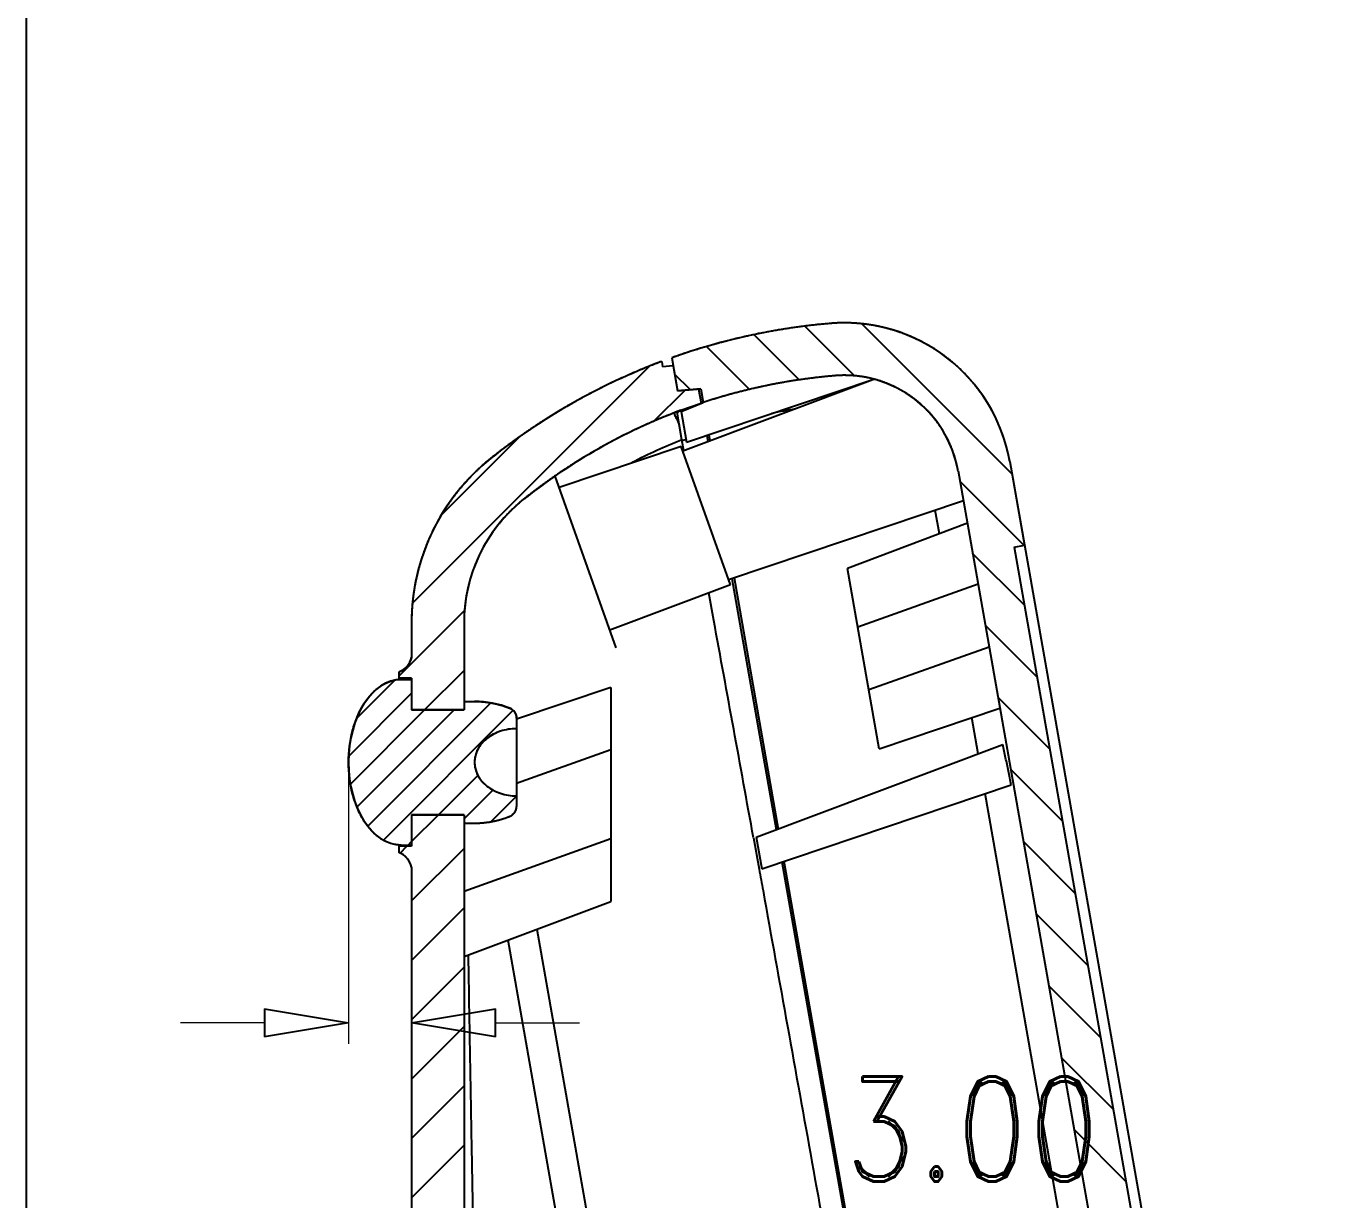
# Model space of a CAD drawing. Header units: millimetres. Extents: x -2947 to 97, y -3022 to 322.
# Drawn here: x -2052.6 to -1990.4, y -2284.8 to -2228.8 of the extents above; entities that cross this region are included whole.
import ezdxf
from ezdxf.enums import TextEntityAlignment as Align

# ---------------------------------------------------------------- set-up
doc = ezdxf.new("R2010")
doc.units = ezdxf.units.MM
doc.layers.get('0').update_dxf_attribs({"linetype": 'CONTINUOUS'})
doc.layers.get('Defpoints').update_dxf_attribs({"linetype": 'CONTINUOUS'})
doc.layers.add('dim', color=3, linetype='CONTINUOUS', lineweight=9)
doc.styles.add('LongTou', font='romand.shx', dxfattribs={"width": 0.8, "bigfont": 'whgdtxt.shx'})

msp = doc.modelspace()

# ---------------------------------------------------------------- linework, layer by layer
at = {"linetype": 'Continuous'}
for p, q in [((-2013.141, -2245.491), (-2015.497, -2243.136)), ((-2005.628, -2250.176), (-2012.8, -2243.004)), ((-2015.765, -2245.696), (-2017.92, -2243.541)), ((-2018.138, -2246.152), (-2020.181, -2244.108)), ((-2034.188, -2256.341), (-2022.891, -2245.044)), ((-2020.945, -2246.173), (-2021.698, -2245.42)), ((-2022.683, -2247.664), (-2021.215, -2246.196)), ((-2032.862, -2252.187), (-2029.087, -2248.411)), ((-2005.049, -2253.584), (-2008.105, -2250.528)), ((-2005.034, -2256.428), (-2007.499, -2253.962)), ((-2034.83, -2259.811), (-2031.709, -2256.691)), ((-2004.428, -2259.861), (-2006.894, -2257.396)), ((-2036.853, -2261.834), (-2035.021, -2260.002)), ((-2033.607, -2261.416), (-2031.73, -2259.54)), ((-2037.223, -2263.618), (-2034.23, -2260.626)), ((-2036.32, -2266.958), (-2030.447, -2261.085)), ((-2003.823, -2263.295), (-2006.288, -2260.83)), ((-2037.142, -2264.952), (-2033.607, -2261.416)), ((-2036.83, -2266.054), (-2032.192, -2261.416)), ((-2035.574, -2267.626), (-2029.388, -2261.441)), ((-2003.217, -2266.729), (-2005.683, -2264.264)), ((-2032.95, -2266.416), (-2031.072, -2264.539)), ((-2031.73, -2266.611), (-2030.357, -2265.238)), ((-2030.454, -2266.749), (-2029.23, -2265.525)), ((-2034.23, -2267.697), (-2032.95, -2266.416)), ((-2034.774, -2268.241), (-2034.45, -2267.916)), ((-2034.397, -2267.863), (-2034.23, -2267.697)), ((-2034.23, -2270.525), (-2031.73, -2268.025)), ((-2002.612, -2270.163), (-2005.077, -2267.698)), ((-2034.23, -2273.354), (-2031.73, -2270.854)), ((-2002.006, -2273.597), (-2004.472, -2271.132)), ((-2034.23, -2276.182), (-2031.73, -2273.682)), ((-2001.401, -2277.031), (-2003.866, -2274.565)), ((-2034.23, -2279.01), (-2031.73, -2276.51)), ((-2000.795, -2280.465), (-2003.261, -2277.999)), ((-2034.23, -2281.839), (-2031.73, -2279.339)), ((-2000.19, -2283.899), (-2002.655, -2281.433)), ((-2034.23, -2284.667), (-2031.73, -2282.167))]:
    msp.add_line(p, q, dxfattribs=at)
at = {"color": 7}
for p, q in [((-2022.312, -2244.819), (-2022.267, -2245.076)), ((-2022.312, -2244.819), (-2022.267, -2245.076)), ((-2021.767, -2245.032), (-2022.267, -2245.076)), ((-2021.767, -2245.032), (-2022.267, -2245.076)), ((-2021.835, -2244.644), (-2021.556, -2246.226)), ((-2021.835, -2244.644), (-2021.556, -2246.226)), ((-2021.767, -2245.032), (-2021.556, -2246.226)), ((-2012.249, -2245.691), (-2021.308, -2249.1)), ((-2021.126, -2248.663), (-2012.213, -2245.66)), ((-2012.175, -2245.663), (-2012.207, -2245.676)), ((-2020.456, -2246.13), (-2021.556, -2246.226)), ((-2021.556, -2246.226), (-2020.456, -2246.13)), ((-2020.556, -2246.139), (-2021.556, -2246.226)), ((-2020.556, -2246.139), (-2020.439, -2246.804)), ((-2020.556, -2246.139), (-2020.439, -2246.804)), ((-2020.456, -2246.13), (-2020.342, -2246.775)), ((-2020.456, -2246.13), (-2020.342, -2246.775)), ((-2013.927, -2246.238), (-2013.919, -2246.32)), ((-2021.394, -2247.145), (-2020.439, -2246.804)), ((-2021.394, -2247.145), (-2020.439, -2246.804)), ((-2021.383, -2247.209), (-2020.342, -2246.775)), ((-2021.348, -2248.559), (-2021.579, -2247.25)), ((-2021.383, -2247.209), (-2021.126, -2248.663)), ((-2020.072, -2248.308), (-2020.018, -2248.614)), ((-2021.392, -2248.864), (-2027.2, -2250.821)), ((-2019.042, -2255.458), (-2021.392, -2248.864)), ((-2021.256, -2249.08), (-2021.348, -2248.559)), ((-2021.343, -2248.585), (-2021.152, -2248.517)), ((-2020.168, -2248.341), (-2020.113, -2248.65)), ((-2008.193, -2250.025), (-1995.517, -2321.916)), ((-2008.193, -2250.025), (-1992.895, -2336.788)), ((-2005.731, -2249.591), (-2005.028, -2253.58)), ((-2005.731, -2249.591), (-1990.433, -2336.353)), ((-2024.478, -2258.457), (-2027.394, -2250.277)), ((-2007.941, -2251.454), (-2019.126, -2255.223)), ((-2009.08, -2253.028), (-2009.278, -2251.905)), ((-2007.752, -2252.528), (-2013.465, -2254.678)), ((-2005.52, -2253.667), (-2005.028, -2253.58)), ((-2005.52, -2253.667), (-2005.028, -2253.58)), ((-2005.52, -2253.667), (-1993.486, -2321.916)), ((-2005.52, -2253.667), (-1991.628, -2332.451)), ((-2018.868, -2255.136), (-2016.759, -2267.098)), ((-2011.951, -2263.268), (-2013.465, -2254.678)), ((-2019.042, -2255.458), (-2024.778, -2257.616)), ((-2018.964, -2255.168), (-2016.857, -2267.115)), ((-2007.24, -2255.431), (-2012.972, -2257.475)), ((-2019.83, -2257.167), (-2020.063, -2255.842)), ((-2034.23, -2257.265), (-2034.23, -2258.916)), ((-2034.23, -2257.265), (-2034.23, -2258.916)), ((-2031.73, -2257.265), (-2031.73, -2261.416)), ((-2031.73, -2257.265), (-2031.73, -2261.416)), ((-2006.712, -2258.428), (-2012.444, -2260.472)), ((-2034.83, -2259.616), (-2034.83, -2259.916)), ((-2034.83, -2259.616), (-2034.83, -2259.98)), ((-2034.23, -2259.916), (-2034.83, -2259.916)), ((-2034.23, -2259.916), (-2034.83, -2259.916)), ((-2034.73, -2259.975), (-2034.23, -2259.966)), ((-2034.73, -2259.975), (-2034.23, -2259.966)), ((-2034.23, -2259.916), (-2034.23, -2261.416)), ((-2034.23, -2259.916), (-2034.23, -2261.416)), ((-2034.23, -2259.966), (-2034.23, -2261.416)), ((-2024.73, -2260.352), (-2029.23, -2261.868)), ((-2024.73, -2260.352), (-2024.73, -2270.544)), ((-2031.73, -2261.016), (-2031.73, -2261.416)), ((-2031.73, -2261.016), (-2031.23, -2261.016)), ((-2031.73, -2261.016), (-2031.23, -2261.016)), ((-2011.951, -2263.268), (-2006.2, -2261.331)), ((-2034.23, -2261.416), (-2031.73, -2261.416)), ((-2031.73, -2261.416), (-2034.23, -2261.416)), ((-2034.23, -2261.416), (-2031.73, -2261.416)), ((-2029.23, -2261.808), (-2029.23, -2262.316)), ((-2029.23, -2261.808), (-2029.23, -2266.024)), ((-2007.235, -2263.514), (-2007.54, -2261.782)), ((-2017.806, -2267.492), (-2006.067, -2263.075)), ((-2024.73, -2263.325), (-2029.23, -2264.929)), ((-2017.542, -2268.99), (-2005.657, -2264.986)), ((-2029.23, -2265.516), (-2029.23, -2266.024)), ((-2000.204, -2303.474), (-2006.902, -2265.405)), ((-2034.23, -2266.416), (-2031.73, -2266.416)), ((-2034.23, -2266.416), (-2034.23, -2267.866)), ((-2034.23, -2266.416), (-2034.23, -2267.916)), ((-2031.73, -2266.416), (-2034.23, -2266.416)), ((-2034.23, -2266.416), (-2031.73, -2266.416)), ((-2034.23, -2266.416), (-2034.23, -2267.916)), ((-2031.73, -2266.416), (-2031.73, -2266.816)), ((-2031.73, -2266.416), (-2031.73, -2321.916)), ((-2031.73, -2266.416), (-2031.73, -2380.416)), ((-2031.73, -2266.816), (-2031.23, -2266.816)), ((-2031.73, -2266.816), (-2031.23, -2266.816)), ((-2024.73, -2267.571), (-2031.73, -2270.067)), ((-2017.941, -2267.516), (-2017.669, -2269.013)), ((-2017.806, -2267.492), (-2017.542, -2268.99)), ((-2034.83, -2267.853), (-2034.83, -2268.216)), ((-2034.83, -2267.916), (-2034.83, -2268.216)), ((-2034.23, -2267.916), (-2034.83, -2267.916)), ((-2034.23, -2267.916), (-2034.83, -2267.916)), ((-2034.73, -2267.858), (-2034.23, -2267.866)), ((-2034.73, -2267.858), (-2034.23, -2267.866)), ((-2016.584, -2268.667), (-2009.812, -2307.069)), ((-2016.488, -2268.635), (-2009.714, -2307.052)), ((-2034.23, -2268.916), (-2034.23, -2321.916)), ((-2034.23, -2268.916), (-2034.23, -2381.416)), ((-2031.73, -2273.178), (-2024.73, -2270.544)), ((-2028.265, -2271.874), (-2016.479, -2338.86)), ((-2022.252, -2314.261), (-2029.635, -2272.39))]:
    msp.add_line(p, q, dxfattribs=at)
at = {"color": 0, "linetype": 'ByBlock', "lineweight": -2}
for p, q in [((-2041.23, -2275.67), (-2037.23, -2276.336)), ((-2041.23, -2275.67), (-2041.23, -2277.003)), ((-2034.23, -2276.336), (-2030.23, -2275.67)), ((-2030.23, -2277.003), (-2030.23, -2275.67)), ((-2037.23, -2276.336), (-2041.23, -2277.003)), ((-2030.23, -2277.003), (-2034.23, -2276.336))]:
    msp.add_line(p, q, dxfattribs=at)
at = {"color": 7}
for centre, radius, start, end in [((-2011.762, -2272.902), 30, 94.81853, 109.61958), ((-2013.61, -2250.98), 8, 10, 94.81853), ((-2011.762, -2272.902), 30, 110.58956, 128.56658), ((-2011.762, -2272.902), 27.5, 94.81853, 108.18079), ((-2013.61, -2250.98), 5.5, 10, 94.81853), ((-2011.762, -2272.902), 27.5, 110.50358, 128.56661), ((-2011.682, -2272.677), 25.95, 99.458, 101.99411), ((-2011.832, -2272.727), 25.973, 111.49073, 117.25665), ((-2024.23, -2257.265), 10, 128.56654, 180), ((-2024.23, -2257.265), 7.5, 128.56661, 180), ((-6091.271, -3005.772), 4139.691, 10.272854, 10.418457), ((-2035.204, -2258.689), 1, 291.94852, 346.84889), ((-2031.23, -2265.516), 4.5, 67.97569, 90), ((-2029.73, -2261.808), 0.5, 0, 67.97569), ((-2029.73, -2266.024), 0.5, -67.97569, 0), ((-2031.23, -2262.316), 4.5, 270, 292.02431), ((-2035.204, -2269.144), 1, 13.15111, 68.05148)]:
    msp.add_arc(centre, radius, start, end, dxfattribs=at)
for centre, major_axis, ratio, start_param, end_param in [((-2034.73, -2263.916), (0, -3.941), 0.634313, -3.141593, -1.570841), ((-2029.23, -2263.916), (-2, 0), 0.8, -1.570796, -0.00011), ((-2034.73, -2263.916), (0, -3.941), 0.634313, -1.570752, 0), ((-2029.23, -2263.916), (-2, 0), 0.8, 0.00011, 1.570796)]:
    msp.add_ellipse(centre, major_axis=major_axis, ratio=ratio, start_param=start_param, end_param=end_param, dxfattribs=at)
for points, start_tangent, end_tangent in [([(-2014.282, -2243.008), (-2014.402, -2243.019), (-2014.522, -2243.03), (-2014.643, -2243.041), (-2014.763, -2243.053), (-2014.883, -2243.065), (-2015.003, -2243.078), (-2015.124, -2243.091), (-2015.244, -2243.105), (-2015.364, -2243.119), (-2015.484, -2243.134), (-2015.604, -2243.15), (-2015.724, -2243.165), (-2015.844, -2243.181), (-2015.964, -2243.198), (-2016.084, -2243.215), (-2016.204, -2243.233), (-2016.324, -2243.251), (-2016.443, -2243.27), (-2016.563, -2243.289), (-2016.682, -2243.309), (-2016.802, -2243.329), (-2016.921, -2243.349), (-2017.041, -2243.371), (-2017.16, -2243.392), (-2017.279, -2243.414), (-2017.398, -2243.437), (-2017.517, -2243.46), (-2017.636, -2243.483), (-2017.755, -2243.507), (-2017.874, -2243.532), (-2017.993, -2243.557), (-2018.111, -2243.582), (-2018.23, -2243.608), (-2018.348, -2243.634), (-2018.466, -2243.661), (-2018.584, -2243.689), (-2018.702, -2243.716), (-2018.82, -2243.745), (-2018.938, -2243.773), (-2019.056, -2243.803), (-2019.173, -2243.832), (-2019.291, -2243.863), (-2019.408, -2243.893), (-2019.525, -2243.924), (-2019.642, -2243.956), (-2019.759, -2243.988), (-2019.876, -2244.021), (-2019.992, -2244.054), (-2020.109, -2244.087), (-2020.225, -2244.121), (-2020.341, -2244.155), (-2020.457, -2244.19), (-2020.573, -2244.225), (-2020.688, -2244.261), (-2020.804, -2244.298), (-2020.919, -2244.334), (-2021.034, -2244.371), (-2021.149, -2244.409), (-2021.264, -2244.447), (-2021.378, -2244.486), (-2021.493, -2244.525), (-2021.607, -2244.564), (-2021.721, -2244.604), (-2021.835, -2244.644)], (-0.996466, -0.084), (-0.941943, -0.335773)), ([(-2005.731, -2249.591), (-2005.739, -2249.549), (-2005.746, -2249.508), (-2005.754, -2249.466), (-2005.762, -2249.425), (-2005.771, -2249.383), (-2005.779, -2249.341), (-2005.788, -2249.299), (-2005.797, -2249.258), (-2005.807, -2249.216), (-2005.816, -2249.174), (-2005.826, -2249.132), (-2005.836, -2249.09), (-2005.847, -2249.048), (-2005.857, -2249.006), (-2005.868, -2248.964), (-2005.879, -2248.922), (-2005.89, -2248.88), (-2005.902, -2248.838), (-2005.914, -2248.796), (-2005.926, -2248.754), (-2005.938, -2248.712), (-2005.951, -2248.67), (-2005.963, -2248.628), (-2005.977, -2248.586), (-2005.99, -2248.543), (-2006.003, -2248.501), (-2006.017, -2248.459), (-2006.031, -2248.417), (-2006.046, -2248.375), (-2006.06, -2248.333), (-2006.075, -2248.291), (-2006.09, -2248.249), (-2006.106, -2248.207), (-2006.121, -2248.165), (-2006.137, -2248.123), (-2006.154, -2248.081), (-2006.17, -2248.039), (-2006.187, -2247.997), (-2006.204, -2247.955), (-2006.221, -2247.914), (-2006.238, -2247.872), (-2006.256, -2247.83), (-2006.274, -2247.788), (-2006.292, -2247.747), (-2006.311, -2247.705), (-2006.33, -2247.663), (-2006.349, -2247.622), (-2006.368, -2247.58), (-2006.388, -2247.539), (-2006.408, -2247.498), (-2006.428, -2247.456), (-2006.448, -2247.415), (-2006.469, -2247.374), (-2006.49, -2247.333), (-2006.511, -2247.292), (-2006.532, -2247.251), (-2006.554, -2247.21), (-2006.576, -2247.169), (-2006.598, -2247.128), (-2006.621, -2247.087), (-2006.643, -2247.047), (-2006.667, -2247.006), (-2006.69, -2246.966), (-2006.713, -2246.926), (-2006.737, -2246.885), (-2006.761, -2246.845), (-2006.786, -2246.805), (-2006.81, -2246.765), (-2006.835, -2246.725), (-2006.86, -2246.686), (-2006.886, -2246.646), (-2006.911, -2246.606), (-2006.937, -2246.567), (-2006.963, -2246.528), (-2006.99, -2246.489), (-2007.016, -2246.449), (-2007.043, -2246.411), (-2007.07, -2246.372), (-2007.098, -2246.333), (-2007.126, -2246.294), (-2007.154, -2246.256), (-2007.182, -2246.218), (-2007.21, -2246.18), (-2007.239, -2246.142), (-2007.268, -2246.104), (-2007.297, -2246.066), (-2007.326, -2246.028), (-2007.356, -2245.991), (-2007.386, -2245.954), (-2007.416, -2245.917), (-2007.447, -2245.88), (-2007.477, -2245.843), (-2007.508, -2245.806), (-2007.539, -2245.77), (-2007.571, -2245.733), (-2007.602, -2245.697), (-2007.634, -2245.661), (-2007.666, -2245.625), (-2007.699, -2245.59), (-2007.731, -2245.554), (-2007.764, -2245.519), (-2007.797, -2245.484), (-2007.83, -2245.449), (-2007.864, -2245.414), (-2007.897, -2245.38), (-2007.931, -2245.345), (-2007.965, -2245.311), (-2008, -2245.277), (-2008.034, -2245.243), (-2008.069, -2245.21), (-2008.104, -2245.176), (-2008.139, -2245.143), (-2008.175, -2245.11), (-2008.21, -2245.077), (-2008.246, -2245.045), (-2008.282, -2245.012), (-2008.318, -2244.98), (-2008.355, -2244.948), (-2008.391, -2244.917), (-2008.428, -2244.885), (-2008.465, -2244.854), (-2008.502, -2244.823), (-2008.54, -2244.792), (-2008.577, -2244.761), (-2008.615, -2244.731), (-2008.653, -2244.701), (-2008.691, -2244.671), (-2008.73, -2244.641), (-2008.768, -2244.612), (-2008.807, -2244.582), (-2008.846, -2244.553), (-2008.885, -2244.525), (-2008.924, -2244.496), (-2008.963, -2244.468), (-2009.003, -2244.44), (-2009.043, -2244.412), (-2009.082, -2244.384), (-2009.122, -2244.357), (-2009.163, -2244.33), (-2009.203, -2244.303), (-2009.244, -2244.277), (-2009.284, -2244.25), (-2009.325, -2244.224), (-2009.366, -2244.199), (-2009.407, -2244.173), (-2009.448, -2244.148), (-2009.49, -2244.123), (-2009.531, -2244.098), (-2009.573, -2244.073), (-2009.614, -2244.049), (-2009.656, -2244.025), (-2009.698, -2244.002), (-2009.741, -2243.978), (-2009.783, -2243.955), (-2009.825, -2243.932), (-2009.868, -2243.909), (-2009.91, -2243.887), (-2009.953, -2243.865), (-2009.996, -2243.843), (-2010.039, -2243.821), (-2010.082, -2243.8), (-2010.125, -2243.779), (-2010.168, -2243.758), (-2010.212, -2243.738), (-2010.255, -2243.718), (-2010.299, -2243.698), (-2010.342, -2243.678), (-2010.386, -2243.659), (-2010.43, -2243.639), (-2010.473, -2243.621), (-2010.517, -2243.602), (-2010.561, -2243.584), (-2010.606, -2243.566), (-2010.65, -2243.548), (-2010.694, -2243.53), (-2010.738, -2243.513), (-2010.783, -2243.496), (-2010.827, -2243.48), (-2010.871, -2243.463), (-2010.916, -2243.447), (-2010.961, -2243.432), (-2011.005, -2243.416), (-2011.05, -2243.401), (-2011.095, -2243.386), (-2011.139, -2243.371), (-2011.184, -2243.357), (-2011.229, -2243.343), (-2011.274, -2243.329), (-2011.319, -2243.315), (-2011.364, -2243.302), (-2011.409, -2243.289), (-2011.454, -2243.276), (-2011.499, -2243.264), (-2011.544, -2243.252), (-2011.589, -2243.24), (-2011.634, -2243.228), (-2011.679, -2243.217), (-2011.724, -2243.206), (-2011.769, -2243.195), (-2011.814, -2243.184), (-2011.859, -2243.174), (-2011.905, -2243.164), (-2011.95, -2243.154), (-2011.995, -2243.145), (-2012.04, -2243.136), (-2012.085, -2243.127), (-2012.13, -2243.118), (-2012.175, -2243.11), (-2012.22, -2243.102), (-2012.265, -2243.094), (-2012.31, -2243.086), (-2012.355, -2243.079), (-2012.4, -2243.072), (-2012.445, -2243.065), (-2012.49, -2243.059), (-2012.535, -2243.053), (-2012.58, -2243.047), (-2012.625, -2243.041), (-2012.669, -2243.036), (-2012.714, -2243.03), (-2012.759, -2243.026), (-2012.803, -2243.021), (-2012.848, -2243.017), (-2012.893, -2243.012), (-2012.937, -2243.009), (-2012.982, -2243.005), (-2013.026, -2243.002), (-2013.07, -2242.998), (-2013.115, -2242.996), (-2013.159, -2242.993), (-2013.203, -2242.991), (-2013.247, -2242.988), (-2013.291, -2242.987), (-2013.335, -2242.985), (-2013.379, -2242.984), (-2013.423, -2242.982), (-2013.467, -2242.981), (-2013.51, -2242.981), (-2013.554, -2242.98), (-2013.597, -2242.98), (-2013.641, -2242.98), (-2013.684, -2242.981), (-2013.727, -2242.981), (-2013.771, -2242.982), (-2013.814, -2242.983), (-2013.857, -2242.984), (-2013.9, -2242.985), (-2013.942, -2242.987), (-2013.985, -2242.989), (-2014.028, -2242.991), (-2014.07, -2242.993), (-2014.113, -2242.996), (-2014.155, -2242.999), (-2014.198, -2243.002), (-2014.24, -2243.005), (-2014.282, -2243.008)], (-0.173648, 0.984808), (-0.996466, -0.084)), ([(-2022.312, -2244.819), (-2022.449, -2244.871), (-2022.586, -2244.923), (-2022.722, -2244.976), (-2022.859, -2245.03), (-2022.995, -2245.085), (-2023.131, -2245.14), (-2023.267, -2245.196), (-2023.402, -2245.253), (-2023.537, -2245.31), (-2023.672, -2245.368), (-2023.807, -2245.427), (-2023.941, -2245.486), (-2024.076, -2245.546), (-2024.21, -2245.607), (-2024.343, -2245.668), (-2024.477, -2245.73), (-2024.61, -2245.793), (-2024.743, -2245.856), (-2024.875, -2245.92), (-2025.008, -2245.985), (-2025.14, -2246.05), (-2025.271, -2246.116), (-2025.403, -2246.183), (-2025.534, -2246.25), (-2025.664, -2246.318), (-2025.795, -2246.387), (-2025.925, -2246.456), (-2026.055, -2246.526), (-2026.184, -2246.597), (-2026.313, -2246.668), (-2026.442, -2246.739), (-2026.57, -2246.812), (-2026.698, -2246.885), (-2026.826, -2246.959), (-2026.953, -2247.033), (-2027.08, -2247.108), (-2027.206, -2247.183), (-2027.332, -2247.26), (-2027.458, -2247.336), (-2027.584, -2247.414), (-2027.709, -2247.492), (-2027.833, -2247.57), (-2027.957, -2247.65), (-2028.081, -2247.729), (-2028.204, -2247.81), (-2028.327, -2247.891), (-2028.45, -2247.972), (-2028.572, -2248.055), (-2028.694, -2248.137), (-2028.815, -2248.221), (-2028.936, -2248.305), (-2029.056, -2248.389), (-2029.176, -2248.474), (-2029.295, -2248.56), (-2029.414, -2248.646), (-2029.533, -2248.733), (-2029.651, -2248.82), (-2029.769, -2248.908), (-2029.886, -2248.996), (-2030.002, -2249.085), (-2030.119, -2249.174), (-2030.234, -2249.264), (-2030.35, -2249.355), (-2030.464, -2249.446)], (-0.936124, -0.351671), (-0.781884, -0.623424)), ([(-2014.072, -2245.5), (-2014.271, -2245.517), (-2014.47, -2245.536), (-2014.669, -2245.557), (-2014.868, -2245.578), (-2015.067, -2245.602), (-2015.266, -2245.627), (-2015.465, -2245.653), (-2015.663, -2245.681), (-2015.862, -2245.71), (-2016.06, -2245.74), (-2016.258, -2245.772), (-2016.456, -2245.806), (-2016.653, -2245.841), (-2016.85, -2245.877), (-2017.047, -2245.915), (-2017.244, -2245.954), (-2017.441, -2245.995), (-2017.637, -2246.037), (-2017.833, -2246.081), (-2018.028, -2246.126), (-2018.223, -2246.172), (-2018.418, -2246.22), (-2018.612, -2246.269), (-2018.806, -2246.32), (-2019, -2246.372), (-2019.193, -2246.426), (-2019.386, -2246.48), (-2019.578, -2246.537), (-2019.77, -2246.594), (-2019.961, -2246.653), (-2020.152, -2246.714), (-2020.342, -2246.775)], (-0.996466, -0.084), (-0.950077, -0.312016)), ([(-2008.193, -2250.025), (-2008.204, -2249.968), (-2008.215, -2249.911), (-2008.226, -2249.853), (-2008.239, -2249.796), (-2008.252, -2249.738), (-2008.265, -2249.681), (-2008.28, -2249.623), (-2008.295, -2249.565), (-2008.311, -2249.507), (-2008.327, -2249.45), (-2008.344, -2249.392), (-2008.362, -2249.334), (-2008.38, -2249.276), (-2008.4, -2249.218), (-2008.42, -2249.16), (-2008.44, -2249.103), (-2008.462, -2249.045), (-2008.484, -2248.987), (-2008.506, -2248.929), (-2008.53, -2248.872), (-2008.554, -2248.814), (-2008.579, -2248.757), (-2008.605, -2248.7), (-2008.631, -2248.643), (-2008.658, -2248.586), (-2008.686, -2248.529), (-2008.715, -2248.473), (-2008.744, -2248.416), (-2008.774, -2248.36), (-2008.805, -2248.304), (-2008.836, -2248.248), (-2008.868, -2248.193), (-2008.901, -2248.137), (-2008.935, -2248.082), (-2008.969, -2248.028), (-2009.005, -2247.973), (-2009.04, -2247.919), (-2009.077, -2247.865), (-2009.114, -2247.812), (-2009.152, -2247.759), (-2009.19, -2247.706), (-2009.23, -2247.654), (-2009.27, -2247.602), (-2009.31, -2247.55), (-2009.352, -2247.499), (-2009.394, -2247.448), (-2009.436, -2247.398), (-2009.48, -2247.348), (-2009.524, -2247.299), (-2009.568, -2247.25), (-2009.613, -2247.201), (-2009.659, -2247.153), (-2009.706, -2247.106), (-2009.753, -2247.059), (-2009.8, -2247.013), (-2009.849, -2246.967), (-2009.897, -2246.922), (-2009.947, -2246.877), (-2009.997, -2246.833), (-2010.047, -2246.79), (-2010.098, -2246.747), (-2010.15, -2246.705), (-2010.202, -2246.663), (-2010.255, -2246.622), (-2010.308, -2246.582), (-2010.361, -2246.542), (-2010.415, -2246.503), (-2010.47, -2246.465), (-2010.525, -2246.427), (-2010.58, -2246.39), (-2010.636, -2246.353), (-2010.692, -2246.318), (-2010.749, -2246.283), (-2010.806, -2246.249), (-2010.863, -2246.215), (-2010.921, -2246.182), (-2010.979, -2246.15), (-2011.037, -2246.119), (-2011.096, -2246.088), (-2011.155, -2246.059), (-2011.214, -2246.029), (-2011.273, -2246.001), (-2011.333, -2245.973), (-2011.393, -2245.947), (-2011.454, -2245.92), (-2011.514, -2245.895), (-2011.575, -2245.871), (-2011.636, -2245.847), (-2011.697, -2245.824), (-2011.758, -2245.801), (-2011.819, -2245.78), (-2011.881, -2245.759), (-2011.942, -2245.739), (-2012.004, -2245.72), (-2012.066, -2245.701), (-2012.127, -2245.684), (-2012.189, -2245.667), (-2012.251, -2245.651), (-2012.313, -2245.635), (-2012.375, -2245.62), (-2012.437, -2245.607), (-2012.499, -2245.593), (-2012.561, -2245.581), (-2012.623, -2245.569), (-2012.685, -2245.558), (-2012.747, -2245.548), (-2012.809, -2245.539), (-2012.871, -2245.53), (-2012.932, -2245.522), (-2012.994, -2245.515), (-2013.055, -2245.508), (-2013.117, -2245.502), (-2013.178, -2245.497), (-2013.239, -2245.493), (-2013.3, -2245.489), (-2013.36, -2245.486), (-2013.421, -2245.483), (-2013.481, -2245.482), (-2013.541, -2245.481), (-2013.601, -2245.48), (-2013.661, -2245.48), (-2013.72, -2245.481), (-2013.78, -2245.483), (-2013.839, -2245.485), (-2013.897, -2245.488), (-2013.956, -2245.491), (-2014.014, -2245.495), (-2014.072, -2245.5)], (-0.173648, 0.984808), (-0.996466, -0.084)), ([(-2021.394, -2247.145), (-2021.52, -2247.192), (-2021.646, -2247.24), (-2021.772, -2247.289), (-2021.898, -2247.339), (-2022.023, -2247.389), (-2022.149, -2247.44), (-2022.274, -2247.491), (-2022.399, -2247.543), (-2022.523, -2247.596), (-2022.648, -2247.649), (-2022.772, -2247.703), (-2022.896, -2247.757), (-2023.019, -2247.812), (-2023.143, -2247.868), (-2023.266, -2247.924), (-2023.389, -2247.981), (-2023.512, -2248.039), (-2023.634, -2248.097), (-2023.756, -2248.156), (-2023.878, -2248.216), (-2024, -2248.276), (-2024.121, -2248.336), (-2024.242, -2248.398), (-2024.363, -2248.459), (-2024.483, -2248.522), (-2024.604, -2248.585), (-2024.723, -2248.649), (-2024.843, -2248.713), (-2024.962, -2248.778), (-2025.081, -2248.843), (-2025.2, -2248.909), (-2025.318, -2248.976), (-2025.436, -2249.043), (-2025.554, -2249.111), (-2025.671, -2249.179), (-2025.788, -2249.248), (-2025.904, -2249.318), (-2026.021, -2249.388), (-2026.136, -2249.459), (-2026.252, -2249.53), (-2026.367, -2249.602), (-2026.482, -2249.674), (-2026.596, -2249.747), (-2026.71, -2249.82), (-2026.824, -2249.894), (-2026.937, -2249.969), (-2027.05, -2250.044), (-2027.163, -2250.119), (-2027.275, -2250.196), (-2027.386, -2250.272), (-2027.498, -2250.35), (-2027.608, -2250.427), (-2027.719, -2250.506), (-2027.829, -2250.584), (-2027.939, -2250.664), (-2028.048, -2250.744), (-2028.157, -2250.824), (-2028.265, -2250.905), (-2028.373, -2250.986), (-2028.48, -2251.068), (-2028.587, -2251.151), (-2028.694, -2251.233), (-2028.8, -2251.317), (-2028.906, -2251.401)], (-0.93665, -0.350266), (-0.781884, -0.623424)), ([(-2021.743, -2247.278), (-2021.734, -2247.276)], (0.931808, 0.362951), (0.99371, -0.111985)), ([(-2021.734, -2247.276), (-2021.7, -2247.34)], (0.99371, -0.111985), (0.297109, -0.954844)), ([(-2021.7, -2247.34), (-2021.607, -2247.532), (-2021.475, -2247.837)], (0.297109, -0.954844), (0.388772, -0.921334)), ([(-2021.489, -2247.208), (-2021.579, -2247.25)], (-0.921489, -0.388404), (-0.88389, -0.467695)), ([(-2021.388, -2247.169), (-2021.489, -2247.208)], (-0.943481, -0.331426), (-0.921489, -0.388404)), ([(-2021.394, -2247.145), (-2021.397, -2247.148), (-2021.409, -2247.161), (-2021.388, -2247.169)], (-0.440096, -0.897951), (0.986768, -0.162138)), ([(-2030.464, -2249.446), (-2030.517, -2249.488), (-2030.57, -2249.531), (-2030.623, -2249.575), (-2030.675, -2249.618), (-2030.727, -2249.663), (-2030.779, -2249.707), (-2030.83, -2249.752), (-2030.882, -2249.798), (-2030.933, -2249.843), (-2030.984, -2249.89), (-2031.034, -2249.936), (-2031.084, -2249.983), (-2031.135, -2250.031), (-2031.184, -2250.079), (-2031.234, -2250.127), (-2031.283, -2250.176), (-2031.332, -2250.225), (-2031.381, -2250.274), (-2031.429, -2250.324), (-2031.477, -2250.374), (-2031.525, -2250.425), (-2031.573, -2250.476), (-2031.62, -2250.527), (-2031.667, -2250.579), (-2031.713, -2250.631), (-2031.76, -2250.684), (-2031.806, -2250.737), (-2031.851, -2250.79), (-2031.896, -2250.844), (-2031.941, -2250.898), (-2031.986, -2250.952), (-2032.03, -2251.007), (-2032.074, -2251.062), (-2032.118, -2251.118), (-2032.161, -2251.173), (-2032.204, -2251.23), (-2032.246, -2251.286), (-2032.288, -2251.343), (-2032.33, -2251.4), (-2032.371, -2251.457), (-2032.412, -2251.515), (-2032.453, -2251.573), (-2032.493, -2251.632), (-2032.533, -2251.691), (-2032.572, -2251.75), (-2032.611, -2251.809), (-2032.649, -2251.869), (-2032.688, -2251.929), (-2032.725, -2251.989), (-2032.763, -2252.05), (-2032.8, -2252.11), (-2032.836, -2252.172), (-2032.872, -2252.233), (-2032.908, -2252.295), (-2032.943, -2252.357), (-2032.978, -2252.419), (-2033.012, -2252.481), (-2033.046, -2252.544), (-2033.079, -2252.607), (-2033.112, -2252.67), (-2033.145, -2252.734), (-2033.177, -2252.797), (-2033.209, -2252.861), (-2033.24, -2252.926), (-2033.27, -2252.99), (-2033.301, -2253.055), (-2033.33, -2253.119), (-2033.36, -2253.184), (-2033.389, -2253.25), (-2033.417, -2253.315), (-2033.445, -2253.381), (-2033.472, -2253.446), (-2033.499, -2253.512), (-2033.526, -2253.578), (-2033.552, -2253.645), (-2033.578, -2253.711), (-2033.603, -2253.778), (-2033.627, -2253.845), (-2033.651, -2253.912), (-2033.675, -2253.979), (-2033.698, -2254.046), (-2033.721, -2254.113), (-2033.743, -2254.181), (-2033.764, -2254.248), (-2033.786, -2254.316), (-2033.806, -2254.384), (-2033.826, -2254.452), (-2033.846, -2254.52), (-2033.865, -2254.588), (-2033.884, -2254.656), (-2033.902, -2254.725), (-2033.92, -2254.793), (-2033.937, -2254.861), (-2033.954, -2254.93), (-2033.97, -2254.999), (-2033.986, -2255.067), (-2034.001, -2255.136), (-2034.016, -2255.205), (-2034.03, -2255.274), (-2034.044, -2255.342), (-2034.057, -2255.411), (-2034.07, -2255.48), (-2034.082, -2255.549), (-2034.094, -2255.618), (-2034.105, -2255.687), (-2034.116, -2255.756), (-2034.126, -2255.825), (-2034.136, -2255.894), (-2034.145, -2255.963), (-2034.154, -2256.032), (-2034.162, -2256.101), (-2034.17, -2256.17), (-2034.177, -2256.239), (-2034.184, -2256.307), (-2034.191, -2256.376), (-2034.197, -2256.445), (-2034.202, -2256.514), (-2034.207, -2256.582), (-2034.211, -2256.651), (-2034.215, -2256.719), (-2034.219, -2256.788), (-2034.222, -2256.856), (-2034.224, -2256.925), (-2034.227, -2256.993), (-2034.228, -2257.061), (-2034.229, -2257.129), (-2034.23, -2257.197), (-2034.23, -2257.265)], (-0.781884, -0.623424), (0, -1)), ([(-2028.906, -2251.401), (-2028.946, -2251.432), (-2028.985, -2251.465), (-2029.024, -2251.497), (-2029.064, -2251.53), (-2029.103, -2251.563), (-2029.142, -2251.597), (-2029.18, -2251.63), (-2029.219, -2251.664), (-2029.257, -2251.699), (-2029.295, -2251.733), (-2029.333, -2251.768), (-2029.371, -2251.804), (-2029.408, -2251.839), (-2029.446, -2251.875), (-2029.483, -2251.911), (-2029.52, -2251.948), (-2029.557, -2251.985), (-2029.593, -2252.022), (-2029.63, -2252.059), (-2029.666, -2252.097), (-2029.701, -2252.135), (-2029.737, -2252.173), (-2029.773, -2252.212), (-2029.808, -2252.251), (-2029.843, -2252.29), (-2029.877, -2252.329), (-2029.912, -2252.369), (-2029.946, -2252.409), (-2029.98, -2252.449), (-2030.014, -2252.49), (-2030.047, -2252.53), (-2030.08, -2252.571), (-2030.113, -2252.613), (-2030.146, -2252.654), (-2030.178, -2252.696), (-2030.21, -2252.738), (-2030.242, -2252.781), (-2030.274, -2252.823), (-2030.305, -2252.866), (-2030.336, -2252.909), (-2030.367, -2252.953), (-2030.397, -2252.996), (-2030.427, -2253.04), (-2030.457, -2253.084), (-2030.486, -2253.128), (-2030.516, -2253.173), (-2030.545, -2253.218), (-2030.573, -2253.263), (-2030.602, -2253.308), (-2030.63, -2253.353), (-2030.657, -2253.399), (-2030.685, -2253.445), (-2030.712, -2253.491), (-2030.738, -2253.537), (-2030.765, -2253.584), (-2030.791, -2253.63), (-2030.817, -2253.677), (-2030.842, -2253.724), (-2030.867, -2253.771), (-2030.892, -2253.819), (-2030.916, -2253.867), (-2030.94, -2253.914), (-2030.964, -2253.962), (-2030.987, -2254.01), (-2031.01, -2254.059), (-2031.033, -2254.107), (-2031.055, -2254.156), (-2031.077, -2254.204), (-2031.099, -2254.253), (-2031.12, -2254.302), (-2031.141, -2254.352), (-2031.162, -2254.401), (-2031.182, -2254.45), (-2031.202, -2254.5), (-2031.222, -2254.55), (-2031.241, -2254.6), (-2031.259, -2254.65), (-2031.278, -2254.7), (-2031.296, -2254.75), (-2031.314, -2254.8), (-2031.331, -2254.851), (-2031.348, -2254.901), (-2031.365, -2254.952), (-2031.381, -2255.002), (-2031.397, -2255.053), (-2031.412, -2255.104), (-2031.427, -2255.155), (-2031.442, -2255.206), (-2031.457, -2255.257), (-2031.471, -2255.308), (-2031.484, -2255.36), (-2031.497, -2255.411), (-2031.51, -2255.462), (-2031.523, -2255.514), (-2031.535, -2255.565), (-2031.547, -2255.617), (-2031.558, -2255.668), (-2031.569, -2255.72), (-2031.58, -2255.771), (-2031.59, -2255.823), (-2031.6, -2255.875), (-2031.61, -2255.926), (-2031.619, -2255.978), (-2031.628, -2256.03), (-2031.636, -2256.081), (-2031.644, -2256.133), (-2031.652, -2256.185), (-2031.659, -2256.237), (-2031.666, -2256.288), (-2031.673, -2256.34), (-2031.679, -2256.392), (-2031.685, -2256.443), (-2031.691, -2256.495), (-2031.696, -2256.547), (-2031.701, -2256.598), (-2031.705, -2256.65), (-2031.709, -2256.701), (-2031.713, -2256.753), (-2031.716, -2256.804), (-2031.719, -2256.856), (-2031.722, -2256.907), (-2031.724, -2256.958), (-2031.726, -2257.01), (-2031.727, -2257.061), (-2031.729, -2257.112), (-2031.73, -2257.163), (-2031.73, -2257.214), (-2031.73, -2257.265)], (-0.781884, -0.623424), (0, -1)), ([(-2034.23, -2258.916), (-2034.234, -2258.93), (-2034.237, -2258.944), (-2034.241, -2258.958), (-2034.245, -2258.972), (-2034.249, -2258.986), (-2034.254, -2259), (-2034.258, -2259.014), (-2034.263, -2259.028), (-2034.268, -2259.042), (-2034.274, -2259.056), (-2034.279, -2259.07), (-2034.285, -2259.083), (-2034.291, -2259.097), (-2034.297, -2259.111), (-2034.304, -2259.124), (-2034.31, -2259.138), (-2034.317, -2259.151), (-2034.324, -2259.164), (-2034.332, -2259.178), (-2034.339, -2259.191), (-2034.347, -2259.204), (-2034.355, -2259.217), (-2034.363, -2259.23), (-2034.371, -2259.242), (-2034.38, -2259.255), (-2034.388, -2259.267), (-2034.397, -2259.28), (-2034.406, -2259.292), (-2034.416, -2259.304), (-2034.425, -2259.316), (-2034.435, -2259.328), (-2034.445, -2259.34), (-2034.455, -2259.351), (-2034.465, -2259.362), (-2034.475, -2259.374), (-2034.486, -2259.385), (-2034.497, -2259.396), (-2034.507, -2259.406), (-2034.518, -2259.417), (-2034.53, -2259.427), (-2034.541, -2259.437), (-2034.552, -2259.447), (-2034.564, -2259.457), (-2034.576, -2259.467), (-2034.587, -2259.476), (-2034.599, -2259.485), (-2034.611, -2259.494), (-2034.624, -2259.503), (-2034.636, -2259.512), (-2034.648, -2259.52), (-2034.661, -2259.528), (-2034.673, -2259.536), (-2034.686, -2259.544), (-2034.699, -2259.552), (-2034.712, -2259.559), (-2034.725, -2259.566), (-2034.738, -2259.573), (-2034.751, -2259.58), (-2034.764, -2259.587), (-2034.777, -2259.593), (-2034.79, -2259.599), (-2034.804, -2259.605), (-2034.817, -2259.611), (-2034.83, -2259.616)], (-0.22752, -0.973773), (-0.92752, -0.373773)), ([(-2037.23, -2263.916), (-2037.04, -2262.408), (-2036.809, -2261.727), (-2036.498, -2261.129), (-2036.119, -2260.639), (-2035.687, -2260.275), (-2035.218, -2260.051), (-2034.73, -2259.975)], (0.000029, 1), (1, 0)), ([(-2031.23, -2261.016), (-2031.176, -2261.017), (-2031.123, -2261.018), (-2031.069, -2261.019), (-2031.015, -2261.021), (-2030.961, -2261.024), (-2030.907, -2261.028), (-2030.853, -2261.032), (-2030.799, -2261.037), (-2030.746, -2261.042), (-2030.692, -2261.049), (-2030.638, -2261.055), (-2030.584, -2261.063), (-2030.531, -2261.071), (-2030.477, -2261.08), (-2030.424, -2261.089), (-2030.371, -2261.099), (-2030.317, -2261.11), (-2030.264, -2261.121), (-2030.212, -2261.133), (-2030.159, -2261.146), (-2030.106, -2261.159), (-2030.054, -2261.173), (-2030.002, -2261.187), (-2029.95, -2261.202), (-2029.898, -2261.218), (-2029.847, -2261.234), (-2029.795, -2261.251), (-2029.744, -2261.269), (-2029.693, -2261.287), (-2029.643, -2261.306), (-2029.593, -2261.325), (-2029.543, -2261.345)], (1, 0), (0.927025, -0.375)), ([(-2029.543, -2261.345), (-2029.535, -2261.348), (-2029.527, -2261.352), (-2029.518, -2261.355), (-2029.51, -2261.359), (-2029.502, -2261.363), (-2029.495, -2261.367), (-2029.487, -2261.372), (-2029.479, -2261.376), (-2029.471, -2261.381), (-2029.463, -2261.385), (-2029.455, -2261.39), (-2029.448, -2261.396), (-2029.44, -2261.401), (-2029.433, -2261.406), (-2029.425, -2261.412), (-2029.418, -2261.418), (-2029.411, -2261.424), (-2029.404, -2261.43), (-2029.397, -2261.436), (-2029.39, -2261.442), (-2029.383, -2261.449), (-2029.376, -2261.455), (-2029.369, -2261.462), (-2029.363, -2261.469), (-2029.357, -2261.476), (-2029.35, -2261.483), (-2029.344, -2261.49), (-2029.338, -2261.498), (-2029.332, -2261.505), (-2029.327, -2261.513), (-2029.321, -2261.521), (-2029.316, -2261.529), (-2029.31, -2261.537), (-2029.305, -2261.545), (-2029.3, -2261.553), (-2029.296, -2261.561), (-2029.291, -2261.569), (-2029.286, -2261.578), (-2029.282, -2261.586), (-2029.278, -2261.595), (-2029.274, -2261.604), (-2029.27, -2261.612), (-2029.267, -2261.621), (-2029.263, -2261.63), (-2029.26, -2261.639), (-2029.257, -2261.647), (-2029.254, -2261.656), (-2029.251, -2261.665), (-2029.248, -2261.674), (-2029.246, -2261.683), (-2029.244, -2261.692), (-2029.242, -2261.701), (-2029.24, -2261.71), (-2029.238, -2261.719), (-2029.237, -2261.728), (-2029.235, -2261.737), (-2029.234, -2261.746), (-2029.233, -2261.755), (-2029.232, -2261.764), (-2029.231, -2261.773), (-2029.231, -2261.782), (-2029.231, -2261.791), (-2029.23, -2261.799), (-2029.23, -2261.808)], (0.927025, -0.375), (0, -1)), ([(-2029.23, -2262.316), (-2029.996, -2262.438), (-2030.644, -2262.785), (-2031.078, -2263.304), (-2031.23, -2263.916)], (-1, 0), (-0.000139, -1)), ([(-2005.657, -2264.986), (-2005.792, -2264.344), (-2005.929, -2263.707), (-2006.067, -2263.075)], (-0.204113, 0.978947), (-0.216835, 0.976208)), ([(-2034.73, -2267.858), (-2035.218, -2267.782), (-2035.687, -2267.558), (-2036.119, -2267.193), (-2036.498, -2266.703), (-2036.809, -2266.106), (-2037.04, -2265.425), (-2037.23, -2263.916)], (-1, 0), (-0.000029, 1)), ([(-2031.23, -2263.916), (-2031.078, -2264.529), (-2030.644, -2265.048), (-2029.996, -2265.394), (-2029.23, -2265.516)], (0.000139, -1), (1, 0)), ([(-2029.543, -2266.488), (-2029.535, -2266.485), (-2029.527, -2266.481), (-2029.518, -2266.477), (-2029.51, -2266.474), (-2029.502, -2266.47), (-2029.495, -2266.465), (-2029.487, -2266.461), (-2029.479, -2266.457), (-2029.471, -2266.452), (-2029.463, -2266.447), (-2029.455, -2266.442), (-2029.448, -2266.437), (-2029.44, -2266.432), (-2029.433, -2266.426), (-2029.425, -2266.421), (-2029.418, -2266.415), (-2029.411, -2266.409), (-2029.404, -2266.403), (-2029.397, -2266.397), (-2029.39, -2266.39), (-2029.383, -2266.384), (-2029.376, -2266.377), (-2029.369, -2266.371), (-2029.363, -2266.364), (-2029.357, -2266.357), (-2029.35, -2266.349), (-2029.344, -2266.342), (-2029.338, -2266.335), (-2029.332, -2266.327), (-2029.327, -2266.32), (-2029.321, -2266.312), (-2029.316, -2266.304), (-2029.31, -2266.296), (-2029.305, -2266.288), (-2029.3, -2266.28), (-2029.296, -2266.271), (-2029.291, -2266.263), (-2029.286, -2266.255), (-2029.282, -2266.246), (-2029.278, -2266.238), (-2029.274, -2266.229), (-2029.27, -2266.22), (-2029.267, -2266.212), (-2029.263, -2266.203), (-2029.26, -2266.194), (-2029.257, -2266.185), (-2029.254, -2266.176), (-2029.251, -2266.167), (-2029.248, -2266.158), (-2029.246, -2266.149), (-2029.244, -2266.14), (-2029.242, -2266.131), (-2029.24, -2266.122), (-2029.238, -2266.113), (-2029.237, -2266.104), (-2029.235, -2266.095), (-2029.234, -2266.086), (-2029.233, -2266.077), (-2029.232, -2266.069), (-2029.231, -2266.06), (-2029.231, -2266.051), (-2029.231, -2266.042), (-2029.23, -2266.033), (-2029.23, -2266.024)], (0.927025, 0.375), (0, 1)), ([(-2031.23, -2266.816), (-2031.176, -2266.816), (-2031.123, -2266.815), (-2031.069, -2266.813), (-2031.015, -2266.811), (-2030.961, -2266.808), (-2030.907, -2266.805), (-2030.853, -2266.8), (-2030.799, -2266.796), (-2030.746, -2266.79), (-2030.692, -2266.784), (-2030.638, -2266.777), (-2030.584, -2266.77), (-2030.531, -2266.762), (-2030.477, -2266.753), (-2030.424, -2266.743), (-2030.371, -2266.733), (-2030.317, -2266.723), (-2030.264, -2266.711), (-2030.212, -2266.699), (-2030.159, -2266.687), (-2030.106, -2266.674), (-2030.054, -2266.66), (-2030.002, -2266.645), (-2029.95, -2266.63), (-2029.898, -2266.615), (-2029.847, -2266.598), (-2029.795, -2266.581), (-2029.744, -2266.564), (-2029.693, -2266.546), (-2029.643, -2266.527), (-2029.593, -2266.508), (-2029.543, -2266.488)], (1, 0), (0.927025, 0.375)), ([(-2034.23, -2268.916), (-2034.234, -2268.902), (-2034.237, -2268.888), (-2034.241, -2268.874), (-2034.245, -2268.86), (-2034.249, -2268.846), (-2034.254, -2268.832), (-2034.258, -2268.818), (-2034.263, -2268.804), (-2034.268, -2268.791), (-2034.274, -2268.777), (-2034.279, -2268.763), (-2034.285, -2268.749), (-2034.291, -2268.735), (-2034.297, -2268.722), (-2034.304, -2268.708), (-2034.31, -2268.695), (-2034.317, -2268.681), (-2034.324, -2268.668), (-2034.332, -2268.655), (-2034.339, -2268.642), (-2034.347, -2268.629), (-2034.355, -2268.616), (-2034.363, -2268.603), (-2034.371, -2268.59), (-2034.38, -2268.578), (-2034.388, -2268.565), (-2034.397, -2268.553), (-2034.406, -2268.541), (-2034.416, -2268.528), (-2034.425, -2268.516), (-2034.435, -2268.505), (-2034.445, -2268.493), (-2034.455, -2268.481), (-2034.465, -2268.47), (-2034.475, -2268.459), (-2034.486, -2268.448), (-2034.497, -2268.437), (-2034.507, -2268.426), (-2034.518, -2268.416), (-2034.53, -2268.405), (-2034.541, -2268.395), (-2034.552, -2268.385), (-2034.564, -2268.376), (-2034.576, -2268.366), (-2034.587, -2268.356), (-2034.599, -2268.347), (-2034.611, -2268.338), (-2034.624, -2268.329), (-2034.636, -2268.321), (-2034.648, -2268.312), (-2034.661, -2268.304), (-2034.673, -2268.296), (-2034.686, -2268.288), (-2034.699, -2268.281), (-2034.712, -2268.273), (-2034.725, -2268.266), (-2034.738, -2268.259), (-2034.751, -2268.252), (-2034.764, -2268.246), (-2034.777, -2268.24), (-2034.79, -2268.233), (-2034.804, -2268.227), (-2034.817, -2268.222), (-2034.83, -2268.216)], (-0.22752, 0.973773), (-0.92752, 0.373773)), ([(-2017.669, -2269.013), (-2017.486, -2270.027), (-2015.157, -2282.955), (-2012.836, -2295.928), (-2010.782, -2307.45)], (0.178225, -0.98399), (0.17527, -0.98452)), ([(-2031.256, -2287.997), (-2031.312, -2284.843), (-2031.362, -2282.053), (-2031.406, -2279.529), (-2031.446, -2277.263), (-2031.482, -2275.27), (-2031.512, -2273.512), (-2031.52, -2273.099)], (-0.017737, 0.999843), (-0.017584, 0.999845))]:
    msp.add_spline(points, degree=3, dxfattribs=dict(at, start_tangent=start_tangent, end_tangent=end_tangent))
at = {"layer": 'Defpoints'}
msp.add_line((-2052.593, -2056.462), (-2052.593, -2423.54), dxfattribs=at)
msp.add_line((-2052.593, -2056.462), (-2052.593, -2423.54), dxfattribs=at)
at = {"layer": 'Defpoints', "color": 0}
for p in [(-2005.52, -2253.667), (-2037.23, -2263.915), (-2034.23, -2268.916), (-2034.23, -2268.916), (-2037.23, -2276.336)]:
    msp.add_point(p, dxfattribs=at)
at = {"layer": 'dim', "color": 131, "lineweight": 5}
for p, q in [((-2037.23, -2263.915), (-2037.23, -2277.336)), ((-2034.23, -2268.916), (-2034.23, -2277.336))]:
    msp.add_line(p, q, dxfattribs=at)
at = {"layer": 'dim', "lineweight": 5}
for p, q in [((-2041.23, -2276.336), (-2045.23, -2276.336)), ((-2030.23, -2276.336), (-2026.23, -2276.336))]:
    msp.add_line(p, q, dxfattribs=at)

# ---------------------------------------------------------------- texts
at = {"layer": 'dim', "color": 42, "style": 'LongTou', "text_generation_flag": 6, "width": 0.8}
msp.add_text('3.00', height=5, rotation=180, dxfattribs=at).set_placement((-2013.601, -2278.892), align=Align.TOP_LEFT)

doc.saveas('drawing.dxf')
